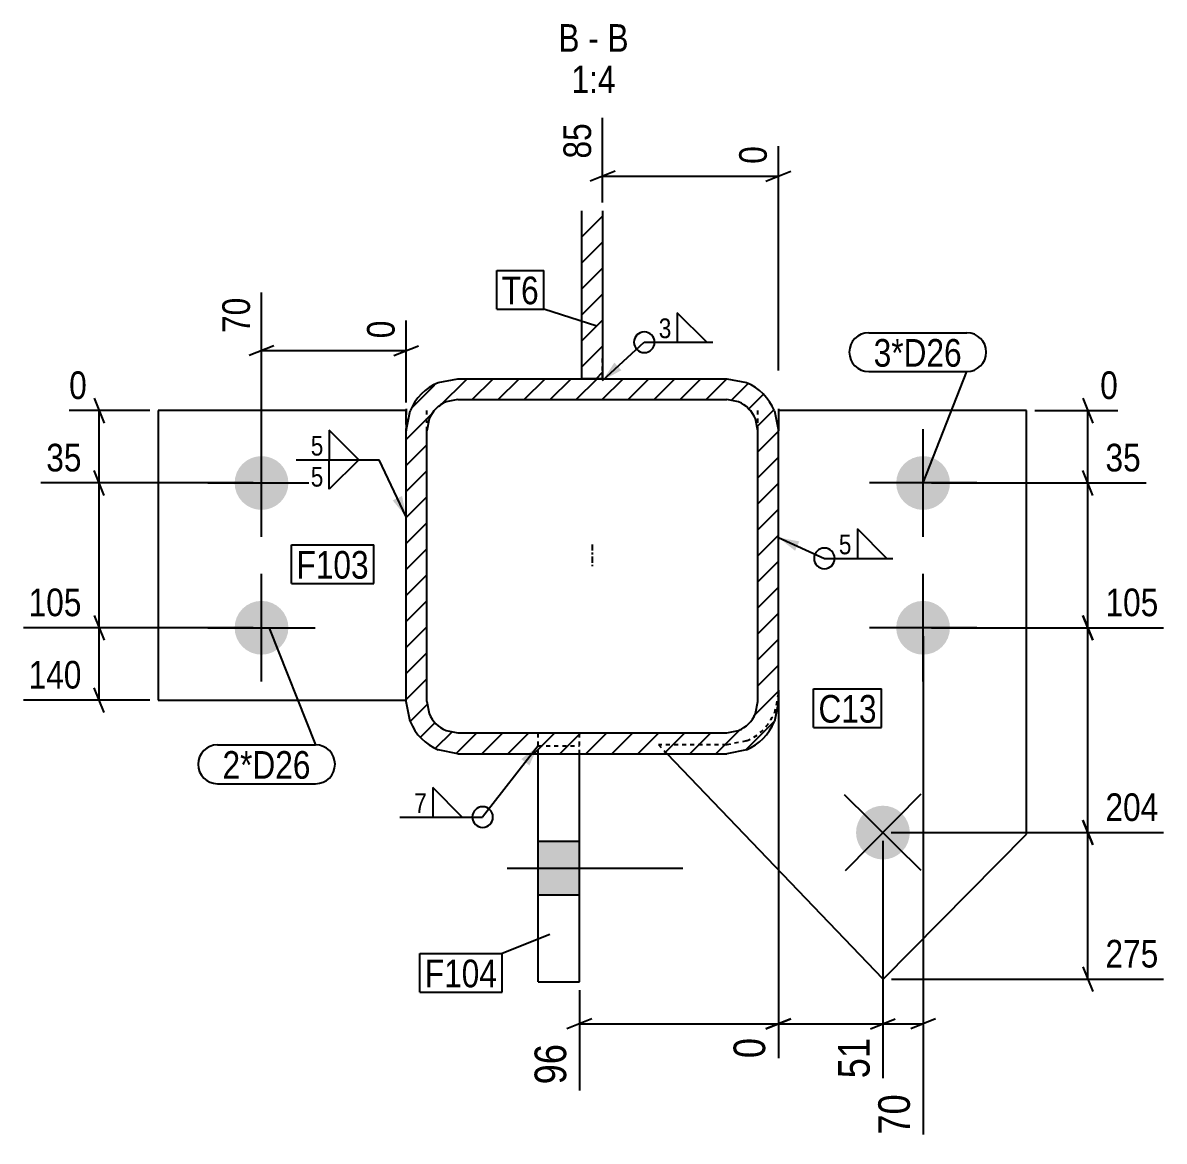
# Model space of a CAD drawing. Header units: millimetres. Extents: x 12 to 42742, y 6 to 829.
# Drawn here: x 20695 to 21247, y 6 to 547 of the extents above; entities that cross this region are included whole.
import ezdxf

# ---------------------------------------------------------------- set-up
doc = ezdxf.new("R2010")
doc.units = ezdxf.units.MM
doc.linetypes.add('DXK_LINE_DOT2', pattern=[3.9198, 1.9599, -1.9599])
doc.linetypes.add('DXK_LINE_DOT3', pattern=[5.9187, 2.979, -0.9799, 0.9799, -0.9799])
for name, color, linetype in [('MÅLSÆTNING', 7, 'Continuous'), ('STÅL', 7, 'Continuous'), ('TEKST', 7, 'Continuous')]:
    doc.layers.add(name, color=color, linetype=linetype)
doc.styles.add('Arial Narrow', font='ARIALN.TTF', dxfattribs={"height": 0.2})

msp = doc.modelspace()

# ---------------------------------------------------------------- hatches: boundary and pattern name
at = {"layer": 'STÅL', "linetype": 'Continuous'}
h = msp.add_hatch(dxfattribs=at)
h.set_pattern_fill('', scale=2.8, style=0, pattern_type=0)
h.set_pattern_definition([(45, (20965.1596, 456.293), (-6.2862, 6.2862), [])])
h.paths.add_polyline_path([(20975.16, 456.29), (20965.16, 456.29), (20965.16, 375.1), (20975.16, 375.1)])
h = msp.add_hatch(dxfattribs=at)
h.set_pattern_fill('', scale=2.8, style=0, pattern_type=0)
h.set_pattern_definition([(45, (20882.063, 209.2925), (-6.28618, 6.28618), [])])
h.paths.add_polyline_path([(20880.16, 218.93), (20882.06, 209.29), (20887.48, 201.12), (20895.59, 195.66), (20905.16, 193.74), (21035.16, 193.74), (21044.73, 195.66), (21052.84, 201.12), (21058.26, 209.29), (21060.16, 218.93), (21060.16, 349.91), (21058.26, 359.55), (21052.84, 367.72), (21044.73, 373.18), (21035.16, 375.1), (20905.16, 375.1), (20895.59, 373.18), (20887.48, 367.72), (20882.06, 359.55), (20880.16, 349.91)])
h.paths.add_polyline_path([(20891.3, 355.69), (20894.55, 360.59), (20899.42, 363.87), (20905.16, 365.02), (21035.16, 365.02), (21040.9, 363.87), (21045.77, 360.59), (21049.02, 355.69), (21050.16, 349.91), (21050.16, 218.93), (21049.02, 213.15), (21045.77, 208.25), (21040.9, 204.97), (21035.16, 203.82), (20905.16, 203.82), (20899.42, 204.97), (20894.55, 208.25), (20891.3, 213.15), (20890.16, 218.93), (20890.16, 349.91)])
for points in [[(20810.16, 337.66, -1), (20810.16, 311.66, -1)], [(21130.16, 311.66, -1), (21130.16, 337.66, -1)], [(20810.16, 267.66, -1), (20810.16, 241.66, -1)], [(21130.16, 241.66, -1), (21130.16, 267.66, -1)], [(21101.6, 146.36, -1), (21119.86, 164.87, -1)], [(20963.91, 125.48), (20963.91, 151.48), (20943.91, 151.48), (20943.91, 125.48)]]:
    msp.add_hatch(color=96, dxfattribs=at).paths.add_polyline_path(points)
at = {"layer": 'TEKST', "linetype": 'Continuous'}
for points in [[(20984.22, 379.18), (20975.16, 374.28), (20980.85, 382.87)], [(20878.15, 318.36), (20880.16, 308.25), (20873.63, 316.22)], [(21068.24, 291.88), (21060.16, 298.29), (21070.3, 296.44)], [(20935.79, 191.16), (20943.91, 197.51), (20939.74, 188.09)]]:
    msp.add_hatch(color=3, dxfattribs=at).paths.add_polyline_path(points)

# ---------------------------------------------------------------- linework, layer by layer
at = {"layer": 'MÅLSÆTNING', "color": 7, "linetype": 'Continuous'}
for p, q in [((20975.16, 460.29), (20975.16, 501.17)), ((21060.16, 379.1), (21060.16, 487.54)), ((20981.16, 475.41), (20969.16, 470.61)), ((21054.16, 470.61), (21066.16, 475.41)), ((20975.16, 473.01), (21060.16, 473.01)), ((20810.16, 328.66), (20810.16, 416.82)), ((20880.16, 363.66), (20880.16, 403.19)), ((20816.16, 391.06), (20804.16, 386.26)), ((20810.16, 388.66), (20880.16, 388.66)), ((20874.16, 386.26), (20886.16, 391.06)), ((20729.25, 365.66), (20734.05, 353.66)), ((21207.43, 365.66), (21212.23, 353.66)), ((20756.16, 359.66), (20717.12, 359.66)), ((20731.65, 324.66), (20731.65, 359.66)), ((21184.16, 359.66), (21224.36, 359.66)), ((21209.83, 324.66), (21209.83, 359.66)), ((20734.05, 318.66), (20729.25, 330.66)), ((20734.05, 318.66), (20729.25, 330.66)), ((21212.23, 318.66), (21207.43, 330.66)), ((21212.23, 318.66), (21207.43, 330.66)), ((20806.16, 324.66), (20703.49, 324.66)), ((20806.16, 324.66), (20703.49, 324.66)), ((20731.65, 254.66), (20731.65, 324.66)), ((21134.16, 324.66), (21237.99, 324.66)), ((21134.16, 324.66), (21237.99, 324.66)), ((21209.83, 254.66), (21209.83, 324.66)), ((20729.25, 260.66), (20734.05, 248.66)), ((20729.25, 260.66), (20734.05, 248.66)), ((21207.43, 260.66), (21212.23, 248.66)), ((21212.23, 248.66), (21207.43, 260.66)), ((20806.16, 254.66), (20694.95, 254.66)), ((20806.16, 254.66), (20694.95, 254.66)), ((20731.65, 219.66), (20731.65, 254.66)), ((21134.16, 254.66), (21246.52, 254.66)), ((21134.16, 254.66), (21246.52, 254.66)), ((21209.83, 155.62), (21209.83, 254.66)), ((21130.16, 250.66), (21130.16, 9.6)), ((20734.05, 213.66), (20729.25, 225.66)), ((21060.16, 224.48), (21060.16, 46.55)), ((21060.16, 224.48), (21060.16, 46.55)), ((20756.16, 219.66), (20694.95, 219.66)), ((21212.23, 149.62), (21207.43, 161.62)), ((21207.43, 161.62), (21212.23, 149.62)), ((21114.73, 155.62), (21246.52, 155.62)), ((21114.73, 155.62), (21246.52, 155.62)), ((21209.83, 84.77), (21209.83, 155.62)), ((21110.73, 151.62), (21110.73, 36.8)), ((21110.73, 151.62), (21110.73, 36.8)), ((21207.43, 90.77), (21212.23, 78.77)), ((21114.91, 84.77), (21246.52, 84.77)), ((20963.91, 79.37), (20963.91, 30.97)), ((20969.91, 65.5), (20957.91, 60.7)), ((20963.91, 63.1), (21060.16, 63.1)), ((21066.16, 65.5), (21054.16, 60.7)), ((21054.16, 60.7), (21066.16, 65.5)), ((21060.16, 63.1), (21110.73, 63.1)), ((21104.73, 60.7), (21116.73, 65.5)), ((21104.73, 60.7), (21116.73, 65.5)), ((21110.73, 63.1), (21130.16, 63.1)), ((21136.16, 65.5), (21124.16, 60.7))]:
    msp.add_line(p, q, dxfattribs=at)
at = {"layer": 'STÅL', "color": 2, "linetype": 'Continuous'}
for p, q in [((20965.16, 375.1), (20965.16, 456.29)), ((20975.16, 456.29), (20975.16, 375.1)), ((20895.59, 373.18), (20905.16, 375.1)), ((20905.16, 375.1), (21035.16, 375.1)), ((20975.16, 375.1), (20965.16, 375.1)), ((21035.16, 375.1), (21044.73, 373.18)), ((20905.16, 365.02), (20899.42, 363.87)), ((20905.16, 365.02), (21035.16, 365.02)), ((21040.9, 363.87), (21035.16, 365.02)), ((20880.16, 359.66), (20760.16, 359.66)), ((20760.16, 359.66), (20760.16, 219.66)), ((20880.16, 360.45), (20880.16, 359.66)), ((20880.16, 354.23), (20880.16, 359.66)), ((20880.16, 349.91), (20882.06, 359.55)), ((21058.26, 359.55), (21060.16, 349.91)), ((21060.16, 360.45), (21060.16, 359.66)), ((21180.16, 359.66), (21060.16, 359.66)), ((21060.16, 359.66), (21060.16, 354.23)), ((21180.16, 154.8), (21180.16, 359.66)), ((20880.16, 354.23), (20880.16, 349.91)), ((20891.3, 355.69), (20890.16, 349.91)), ((21050.16, 349.91), (21049.02, 355.69)), ((21060.16, 354.23), (21060.16, 349.91)), ((20880.16, 218.93), (20880.16, 349.91)), ((20890.16, 218.93), (20890.16, 349.91)), ((21050.16, 218.93), (21050.16, 349.91)), ((21060.16, 218.93), (21060.16, 349.91)), ((20760.16, 219.66), (20880.16, 219.66)), ((20882.06, 209.29), (20880.16, 218.93)), ((20890.16, 218.93), (20891.3, 213.15)), ((21049.02, 213.15), (21050.16, 218.93)), ((21060.16, 218.93), (21058.26, 209.29)), ((20899.42, 204.97), (20905.16, 203.82)), ((21035.16, 203.82), (21040.9, 204.97)), ((20905.16, 203.82), (21035.16, 203.82)), ((20905.16, 193.74), (20895.59, 195.66)), ((20905.16, 193.74), (21035.16, 193.74)), ((20943.91, 83.37), (20943.91, 193.74)), ((20963.91, 83.37), (20963.91, 193.74)), ((21110.91, 84.77), (21006.35, 193.74)), ((21044.73, 195.66), (21035.16, 193.74)), ((21110.91, 84.77), (21180.16, 154.8)), ((20943.91, 83.37), (20963.91, 83.37))]:
    msp.add_line(p, q, dxfattribs=at)
at = {"layer": 'STÅL', "color": 7, "linetype": 'DXK_LINE_DOT2'}
for p, q in [((20965.16, 375.1), (20965.16, 385.64)), ((20975.16, 375.1), (20975.16, 385.64)), ((20880.16, 359.66), (20880.16, 354.23)), ((20890.16, 349.91), (20890.16, 360.45)), ((21050.16, 349.91), (21050.16, 360.45)), ((21060.16, 359.66), (21060.16, 354.23)), ((20880.16, 219.66), (20880.16, 354.23)), ((21060.16, 223.03), (21060.16, 354.23)), ((20890.16, 218.93), (20890.16, 229.47)), ((21050.16, 218.93), (21050.16, 229.47)), ((21060.16, 218.93), (21060.16, 229.47)), ((21060.16, 223.03), (21058.26, 213.47)), ((20880.16, 218.93), (20880.16, 219.66)), ((20943.91, 193.74), (20943.91, 204.29)), ((20963.91, 193.74), (20963.91, 204.29)), ((21044.73, 199.94), (21035.16, 198.03)), ((20943.91, 197.51), (20963.91, 197.51)), ((21035.16, 198.03), (21002.23, 198.04)), ((21006.35, 193.74), (21002.23, 198.04))]:
    msp.add_line(p, q, dxfattribs=at)
at = {"layer": 'STÅL', "color": 96, "linetype": 'Continuous'}
for p, q in [((20810.16, 298.66), (20810.16, 350.66)), ((21130.16, 298.66), (21130.16, 350.66)), ((20784.16, 324.66), (20836.16, 324.66)), ((21156.16, 324.66), (21104.16, 324.66)), ((20810.16, 228.66), (20810.16, 280.66)), ((21130.16, 228.66), (21130.16, 280.66)), ((20784.16, 254.66), (20836.16, 254.66)), ((21156.16, 254.66), (21104.16, 254.66)), ((21129.24, 137.36), (21092.22, 173.87)), ((21128.99, 174.13), (21092.47, 137.11)), ((20943.91, 151.48), (20963.91, 151.48)), ((20928.91, 138.48), (21013.91, 138.48)), ((20943.91, 125.48), (20963.91, 125.48))]:
    msp.add_line(p, q, dxfattribs=at)
at = {"layer": 'STÅL', "color": 7, "linetype": 'DXK_LINE_DOT3'}
msp.add_line((20970.16, 294.96), (20970.16, 284.42), dxfattribs=at)
at = {"layer": 'STÅL', "color": 2, "linetype": 'Continuous'}
for centre, radius, start, end in [((20905.28, 350.03), 25.09, 112.7149, 157.7138), ((21035.04, 350.03), 25.09, 22.2862, 67.2851), ((20905.23, 349.98), 15.06, 112.7149, 157.7138), ((21035.09, 349.98), 15.06, 22.2862, 67.2851), ((20905.23, 218.86), 15.06, 202.2862, 247.2851), ((21035.09, 218.86), 15.06, 292.7149, 337.7138), ((20905.28, 218.81), 25.09, 202.2862, 247.2851), ((21035.04, 218.81), 25.09, 292.7149, 337.7138)]:
    msp.add_arc(centre, radius, start, end, dxfattribs=at)
at = {"layer": 'STÅL', "color": 7, "linetype": 'DXK_LINE_DOT2'}
msp.add_arc((21035.16, 223.03), 25, 292.4973, 337.4991, dxfattribs=at)
at = {"layer": 'TEKST', "color": 3, "linetype": 'Continuous'}
for p, q in [((20975.16, 374.28), (20995.29, 392.7)), ((20880.16, 308.25), (20867.08, 335.92)), ((21060.16, 298.29), (21082.41, 288.2)), ((20943.91, 197.51), (20917.12, 163.13))]:
    msp.add_line(p, q, dxfattribs=at)
for centre, start, end in [((20995.29, 392.7), 90, 270), ((21082.41, 288.2), 90, 270), ((20917.12, 163.13), 90, 270), ((20917.12, 163.13), 270, 90)]:
    msp.add_arc(centre, 5, start, end, dxfattribs=at)

# ---------------------------------------------------------------- wipeouts: each hides what was drawn before it
at = {"color": 0, "linetype": 'Continuous'}
for points, layer in [([(20972.36, 501.42), (20952.76, 501.42), (20952.76, 478.76), (20972.36, 478.76)], 'MÅLSÆTNING'), ([(20807.36, 417.07), (20787.76, 417.07), (20787.76, 394.41), (20807.36, 394.41)], 'MÅLSÆTNING'), ([(20725.9, 327.46), (20725.9, 347.06), (20703.24, 347.06), (20703.24, 327.46)], 'MÅLSÆTNING'), ([(21238.24, 327.46), (21238.24, 347.06), (21215.58, 347.06), (21215.58, 327.46)], 'MÅLSÆTNING'), ([(20725.9, 257.46), (20725.9, 277.06), (20694.7, 277.06), (20694.7, 257.46)], 'MÅLSÆTNING'), ([(21246.77, 257.46), (21246.77, 277.06), (21215.58, 277.06), (21215.58, 257.46)], 'MÅLSÆTNING'), ([(20725.9, 222.46), (20725.9, 242.06), (20694.7, 242.06), (20694.7, 222.46)], 'MÅLSÆTNING'), ([(21246.77, 158.42), (21246.77, 178.02), (21215.58, 178.02), (21215.58, 158.42)], 'MÅLSÆTNING'), ([(21246.77, 87.57), (21246.77, 107.17), (21215.58, 107.17), (21215.58, 87.57)], 'MÅLSÆTNING'), ([(20960.71, 56.59), (20938.31, 56.59), (20938.31, 30.69), (20960.71, 30.69)], 'MÅLSÆTNING'), ([(21126.96, 32.3), (21104.56, 32.3), (21104.56, 6.4), (21126.96, 6.4)], 'MÅLSÆTNING'), ([(20963.99, 533.17), (20963.99, 547.17), (20953.76, 547.17), (20953.76, 533.17)], 'TEKST'), ([(20973.29, 533.17), (20973.29, 547.17), (20968.19, 547.17), (20968.19, 533.17)], 'TEKST'), ([(20987.71, 533.17), (20987.71, 547.17), (20977.49, 547.17), (20977.49, 533.17)], 'TEKST'), ([(20981.4, 513.17), (20981.4, 527.17), (20960.07, 527.17), (20960.07, 513.17)], 'TEKST')]:
    msp.add_wipeout(points, dxfattribs=at).dxf.layer = layer
at = {"color": 0}
for points in [[(20944.24, 411.09), (20944.24, 425.09), (20926.35, 425.09), (20926.35, 411.09)], [(21009.18, 393.9), (21009.18, 405.5), (21001.49, 405.5), (21001.49, 393.9)], [(21148.89, 380.91), (21148.89, 394.91), (21106.26, 394.91), (21106.26, 380.91)], [(20840.88, 337.12), (20840.88, 348.72), (20833.19, 348.72), (20833.19, 337.12)], [(21096.31, 289.4), (21096.31, 301), (21088.61, 301), (21088.61, 289.4)], [(20862.02, 278.4), (20862.02, 292.4), (20827.06, 292.4), (20827.06, 278.4)], [(21107.7, 208.77), (21107.7, 222.77), (21079.57, 222.77), (21079.57, 208.77)], [(20833.92, 181.65), (20833.92, 195.65), (20791.29, 195.65), (20791.29, 181.65)], [(20890.92, 164.33), (20890.92, 175.93), (20883.23, 175.93), (20883.23, 164.33)], [(20924.09, 80.81), (20924.09, 94.81), (20889.13, 94.81), (20889.13, 80.81)]]:
    msp.add_wipeout(points, dxfattribs=at).dxf.layer = 'TEKST'

# ---------------------------------------------------------------- next in the draw order: linework, layer by layer
at = {"layer": 'TEKST', "color": 3, "linetype": 'Continuous'}
for p, q in [((21025.52, 392.7), (21011.24, 406.98)), ((21011.24, 406.98), (21011.24, 392.7)), ((20995.29, 392.7), (21028.38, 392.7)), ((21011.24, 392.7), (21025.52, 392.7)), ((20857.23, 335.92), (20842.94, 350.21)), ((20842.94, 350.21), (20842.94, 335.92)), ((20842.94, 335.92), (20857.23, 335.92)), ((21112.65, 288.2), (21098.36, 302.48)), ((21098.36, 302.48), (21098.36, 288.2)), ((21082.41, 288.2), (21115.51, 288.2)), ((21098.36, 288.2), (21112.65, 288.2)), ((20907.26, 163.13), (20892.98, 177.42)), ((20892.98, 177.42), (20892.98, 163.13)), ((20877.03, 163.13), (20917.12, 163.13)), ((20892.98, 163.13), (20907.26, 163.13))]:
    msp.add_line(p, q, dxfattribs=at)
for centre in [(20995.29, 392.7), (21082.41, 288.2)]:
    msp.add_arc(centre, 5, 270, 90, dxfattribs=at)

# ---------------------------------------------------------------- next in the draw order: texts
at = {"layer": 'MÅLSÆTNING', "color": 3, "linetype": 'Continuous', "style": 'Arial Narrow'}
for s, height, p in [('85', 13.362, (20969.56, 481.56)), ('70', 13.362, (20804.56, 397.21)), ('96', 15.271, (20957.51, 33.89)), ('70', 15.271, (21123.76, 9.6))]:
    msp.add_text(s, height=height, rotation=90.0002, dxfattribs=at).set_placement(p)
for s, p in [('35', (20706.04, 330.26)), ('35', (21218.38, 330.26)), ('105', (20697.5, 260.26)), ('105', (21218.38, 260.26)), ('140', (20697.5, 225.26)), ('204', (21218.38, 161.22)), ('275', (21218.38, 90.37))]:
    msp.add_text(s, height=13.362, dxfattribs=at).set_placement(p)
at = {"layer": 'TEKST', "color": 3, "linetype": 'Continuous', "style": 'Arial Narrow'}
for s, height, p in [('B', 13.36, (20953.76, 533.17)), ('B', 13.36, (20977.49, 533.17)), ('-', 13.36, (20968.19, 533.17)), ('1:4', 13.362, (20960.07, 513.17))]:
    msp.add_text(s, height=height, dxfattribs=at).set_placement(p)
at = {"layer": 'TEKST', "color": 3, "style": 'Arial Narrow'}
for s, p in [('3', (21002.29, 394.7)), ('5', (20833.99, 337.92)), ('5', (21089.41, 290.2)), ('7', (20884.03, 165.13))]:
    msp.add_text(s, height=9.54, dxfattribs=at).set_placement(p)

# ---------------------------------------------------------------- next in the draw order: wipeouts: each hides what was drawn before it
at = {"color": 0, "linetype": 'Continuous'}
for points in [[(21057.36, 490.34), (21037.76, 490.34), (21037.76, 476.21), (21057.36, 476.21)], [(20877.36, 405.99), (20857.76, 405.99), (20857.76, 391.86), (20877.36, 391.86)], [(20728.45, 362.46), (20728.45, 382.06), (20714.32, 382.06), (20714.32, 362.46)], [(21227.16, 362.46), (21227.16, 382.06), (21213.03, 382.06), (21213.03, 362.46)], [(21056.96, 59.5), (21034.56, 59.5), (21034.56, 43.35), (21056.96, 43.35)], [(21107.53, 59.5), (21085.13, 59.5), (21085.13, 33.6), (21107.53, 33.6)]]:
    msp.add_wipeout(points, dxfattribs=at).dxf.layer = 'MÅLSÆTNING'
at = {"color": 0}
for points in [[(20944.24, 411.09), (20944.24, 425.09), (20926.35, 425.09), (20926.35, 411.09)], [(21148.89, 380.91), (21148.89, 394.91), (21106.26, 394.91), (21106.26, 380.91)], [(20862.02, 278.4), (20862.02, 292.4), (20827.06, 292.4), (20827.06, 278.4)], [(21107.7, 208.77), (21107.7, 222.77), (21079.57, 222.77), (21079.57, 208.77)], [(20833.92, 181.65), (20833.92, 195.65), (20791.29, 195.65), (20791.29, 181.65)], [(20924.09, 80.81), (20924.09, 94.81), (20889.13, 94.81), (20889.13, 80.81)]]:
    msp.add_wipeout(points, dxfattribs=at).dxf.layer = 'TEKST'

# ---------------------------------------------------------------- next in the draw order: linework, layer by layer
at = {"layer": 'TEKST', "color": 7, "linetype": 'Continuous'}
for p, q in [((20923.95, 427.49), (20946.64, 427.49)), ((20923.95, 408.69), (20923.95, 427.49)), ((20946.64, 408.69), (20946.64, 427.49)), ((20923.95, 408.69), (20946.64, 408.69)), ((20972.42, 400.47), (20946.64, 408.69)), ((21103.86, 397.31), (21151.29, 397.31)), ((21103.86, 378.51), (21151.29, 378.51)), ((21130.16, 324.66), (21151.29, 378.51)), ((20824.66, 294.8), (20864.42, 294.8)), ((20824.66, 276), (20824.66, 294.8)), ((20864.42, 276), (20864.42, 294.8)), ((20824.66, 276), (20864.42, 276)), ((20813.82, 254.51), (20836.32, 198.05)), ((21077.17, 225.17), (21110.1, 225.17)), ((21077.17, 206.37), (21077.17, 225.17)), ((21110.1, 206.37), (21110.1, 225.17)), ((21077.17, 206.37), (21110.1, 206.37)), ((20788.89, 198.05), (20836.32, 198.05)), ((20788.89, 179.25), (20836.32, 179.25)), ((20949.67, 106.38), (20926.49, 97.21)), ((20886.73, 97.21), (20926.49, 97.21)), ((20886.73, 78.41), (20886.73, 97.21)), ((20926.49, 78.41), (20926.49, 97.21)), ((20886.73, 78.41), (20926.49, 78.41))]:
    msp.add_line(p, q, dxfattribs=at)
for centre, start, end in [((21103.86, 387.91), 90, 270), ((21151.29, 387.91), 270, 90), ((20788.89, 188.65), 90, 270), ((20836.32, 188.65), 270, 90)]:
    msp.add_arc(centre, 9.4, start, end, dxfattribs=at)

# ---------------------------------------------------------------- next in the draw order: texts
at = {"layer": 'MÅLSÆTNING', "color": 3, "linetype": 'Continuous', "style": 'Arial Narrow'}
for s, height, p in [('0', 13.36, (21054.56, 479.01)), ('0', 13.36, (20874.56, 394.66)), ('0', 15.27, (21053.76, 46.55)), ('51', 15.271, (21104.33, 36.8))]:
    msp.add_text(s, height=height, rotation=90.0002, dxfattribs=at).set_placement(p)
for p in [(20717.12, 365.26), (21215.83, 365.26)]:
    msp.add_text('0', height=13.36, dxfattribs=at).set_placement(p)
at = {"layer": 'TEKST', "color": 3, "style": 'Arial Narrow'}
for s, p in [('T6', (20926.35, 411.09)), ('3*D26', (21106.26, 380.91)), ('F103', (20827.06, 278.4)), ('C13', (21079.57, 208.77)), ('2*D26', (20791.29, 181.65)), ('F104', (20889.13, 80.81))]:
    msp.add_text(s, height=13.362, dxfattribs=at).set_placement(p)

# ---------------------------------------------------------------- next in the draw order: wipeouts: each hides what was drawn before it
at = {"color": 0, "linetype": 'Continuous'}
msp.add_wipeout([(20840.88, 322.12), (20840.88, 333.72), (20833.19, 333.72), (20833.19, 322.12)], dxfattribs=at).dxf.layer = 'TEKST'

# ---------------------------------------------------------------- next in the draw order: linework, layer by layer
at = {"layer": 'TEKST', "color": 3, "linetype": 'Continuous'}
for p, q in [((20826.99, 335.92), (20867.08, 335.92)), ((20842.94, 335.92), (20857.23, 335.92)), ((20857.23, 335.92), (20842.94, 321.64)), ((20842.94, 321.64), (20842.94, 335.92))]:
    msp.add_line(p, q, dxfattribs=at)

# ---------------------------------------------------------------- next in the draw order: texts
at = {"layer": 'TEKST', "color": 3, "linetype": 'Continuous', "style": 'Arial Narrow'}
msp.add_text('5', height=9.54, dxfattribs=at).set_placement((20833.99, 322.92))

doc.saveas('drawing.dxf')
